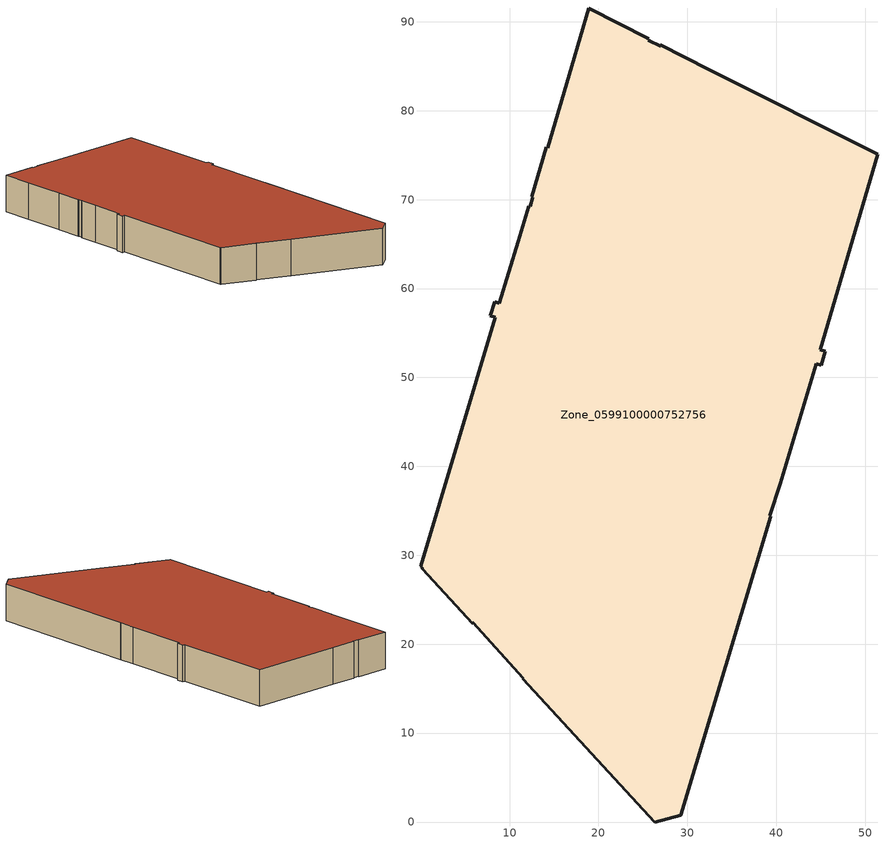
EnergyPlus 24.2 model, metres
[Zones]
Zone_0599100000752756
 floor ground (C_G): 17.02,85.03 18.91,91.56 25.65,88.1 25.59,87.93 27.02,87.23 26.93,87.44 32.44,84.62 51.39,75.09 44.96,53.12 45.53,52.96 45.07,51.4 44.5,51.55 40.44,38.02 39.28,34.42 39.35,34.41 29.23,0.73 26.33,0 11.5,16.14 11.52,16.2 5.88,22.44 5.85,22.29 0.15,28.49 0.18,28.59 0.03,28.75 8.41,56.79 7.85,56.96 8.31,58.53 8.87,58.36 10.98,65.32 12.16,69.26 12.32,69.23 12.62,70.26 12.47,70.3 14.15,75.89 14.27,75.85 z3.58
 wall outside (C_F): 45.07,51.4 45.53,52.96 44.96,53.12 51.39,75.09 32.44,84.62 26.93,87.44 27.02,87.23 25.59,87.93 25.65,88.1 18.91,91.56 17.02,85.03 14.27,75.85 14.15,75.89 12.47,70.3 12.62,70.26 12.32,69.23 12.16,69.26 10.98,65.32 8.87,58.36 8.31,58.53 7.85,56.96 8.41,56.79 0.03,28.75 0.18,28.59 0.15,28.49 5.85,22.29 5.88,22.44 11.52,16.2 11.5,16.14 26.33,0 29.23,0.73 39.35,34.41 39.28,34.42 40.44,38.02 44.5,51.55 45.07,51.4 z3.58:12.66
 roof outside (C_R): 18.91,91.56 17.02,85.03 14.27,75.85 14.15,75.89 12.47,70.3 12.62,70.26 12.32,69.23 12.16,69.26 10.98,65.32 8.87,58.36 8.31,58.53 7.85,56.96 8.41,56.79 0.03,28.75 0.18,28.59 0.15,28.49 5.85,22.29 5.88,22.44 11.52,16.2 11.5,16.14 26.33,0 29.23,0.73 39.35,34.41 39.28,34.42 40.44,38.02 44.5,51.55 45.07,51.4 45.53,52.96 44.96,53.12 51.39,75.09 32.44,84.62 26.93,87.44 27.02,87.23 25.59,87.93 25.65,88.1 z12.66
[BUILDING]
Pand.0599100000752756: North Axis=0; Terrain=City; Loads Convergence Tolerance Value=0.04; Temperature Convergence Tolerance Value=0.4; Solar Distribution=FullExterior; Maximum Number of Warmup Days=25; Minimum Number of Warmup Days=1
[Site:Location]
Rotterdam.The.Hague.AP_ZH_NLD Design_Conditions: Latitude=51.96; Longitude=4.45; Time Zone=1; Elevation=-4.5
[SITE:GROUNDTEMPERATURE:BUILDINGSURFACE]
18, 18, 18, 18, 18, 18, 18, 18, 18, 18, 18, 18
[MATERIAL] Thermal Absorptance=0.9; Solar Absorptance=0.7; Visible Absorptance=0.7
Name | Roughness | Thickness | Conductivity | Density | Specific Heat
G.TC.2006-2014 | MediumSmooth | 0.15 | 0.06 | 540 | 1210
F.TC.2006-2014 | Rough | 0.3 | 0.12 | 1920 | 840
R.TC.2006-2014 | MediumRough | 0.2 | 0.08 | 1500 | 1000
[CONSTRUCTION]
C_G: G.TC.2006-2014
C_F: F.TC.2006-2014
C_R: R.TC.2006-2014
[ZONE]
Zone_0599100000752756: Type=1; Multiplier=1; Ceiling Height=Autocalculate; Volume=Autocalculate; Floor Area=autocalculate; Part of Total Floor Area=Yes
[ZONEINFILTRATION:DESIGNFLOWRATE]
Infil_Zone_0599100000752756: Zone or ZoneList or Space or SpaceList=Zone_0599100000752756; Schedule=AlwaysOn; Design Flow Rate Calculation Method=Flow/Area; Flow Rate per Floor Area=0.0015; Constant Term Coefficient=1; Temperature Term Coefficient=0; Velocity Term Coefficient=0; Velocity Squared Term Coefficient=0
[HVACTEMPLATE:ZONE:IDEALLOADSAIRSYSTEM]
Zone_0599100000752756: Maximum Heating Supply Air Temperature=50; Minimum Cooling Supply Air Temperature=13; Maximum Heating Supply Air Humidity Ratio=0.0156; Minimum Cooling Supply Air Humidity Ratio=0.0077; Heating Limit=NoLimit; Cooling Limit=NoLimit; Dehumidification Control Type=ConstantSensibleHeatRatio; Cooling Sensible Heat Ratio=0.7; Dehumidification Setpoint=60; Humidification Control Type=None; Humidification Setpoint=30; Outdoor Air Method=None; Outdoor Air Flow Rate per Person=0.00944; Outdoor Air Flow Rate per Zone Floor Area=0; Outdoor Air Flow Rate per Zone=0; Demand Controlled Ventilation Type=None; Outdoor Air Economizer Type=NoEconomizer; Heat Recovery Type=None; Sensible Heat Recovery Effectiveness=0.7; Latent Heat Recovery Effectiveness=0.65
[ZONECONTROL:THERMOSTAT]
ThermostatControl_Zone_0599100000752756: Zone or ZoneList=Zone_0599100000752756; Control Type Schedule=DualSetpointControlType; Control 1=Thermostat_Zone_0599100000752756; Temperature Difference Between Cutout And Setpoint=0
[THERMOSTATSETPOINT:DUALSETPOINT]
Thermostat_Zone_0599100000752756: Heating Setpoint Temperature Schedule=HeatingSetpoint_Zone_0599100000752756; Cooling Setpoint Temperature Schedule=CoolingSetpoint_Zone_0599100000752756
[SCHEDULE:COMPACT]
HeatingSetpoint_Zone_0599100000752756: Through: 12/31, For: AllDays, Until: 24:00, 21
CoolingSetpoint_Zone_0599100000752756: Through: 12/31, For: AllDays, Until: 24:00, 24
DualSetpointControlType: Through: 12/31, For: AllDays, Until: 24:00, 4
AlwaysOn: Through: 12/31, For: AllDays, Until: 24:00, 1
